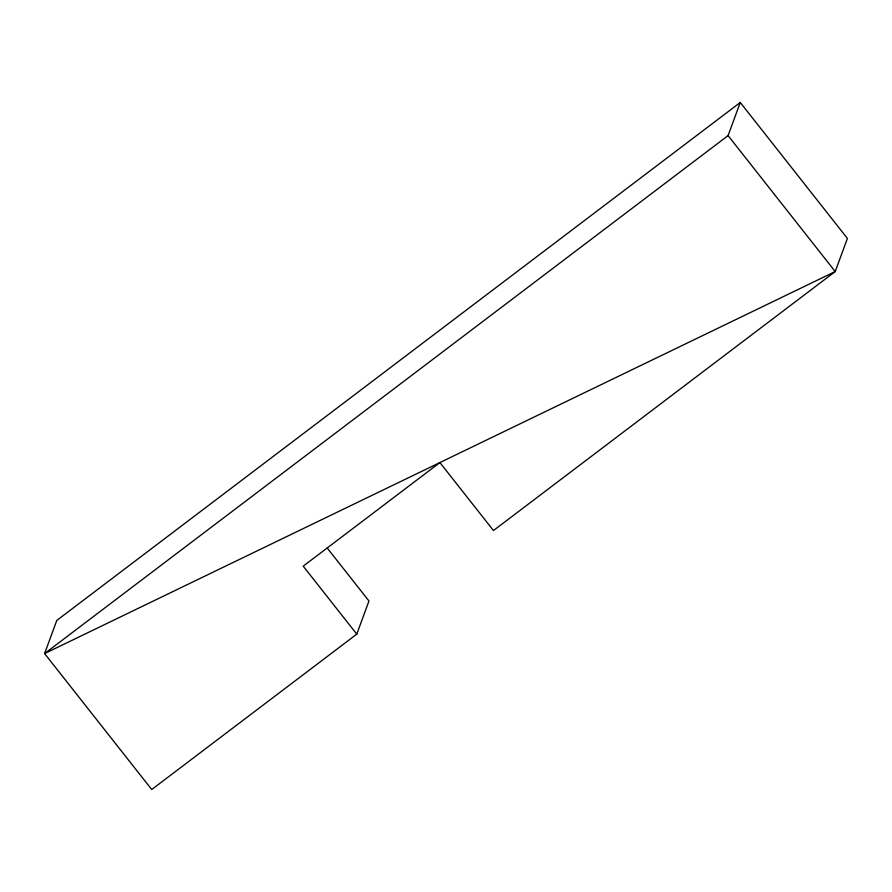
<?xml version="1.0" encoding="UTF-8"?>
<svg xmlns="http://www.w3.org/2000/svg" width="892" height="892" viewBox="0 0 892 892"><rect width="100%" height="100%" fill="white"/><g stroke="black" fill="none" stroke-linecap="round" stroke-linejoin="round"><path stroke-width="1.34" d="M356.778 634.134L303.213 566.164L439.901 462.569L493.466 530.539L835.213 271.558L847.4 238.432L740.271 102.48L56.787 620.442L44.6 653.568L151.729 789.52L356.778 634.134L368.965 600.996L327.119 547.9M728.073 135.606L835.213 271.558L44.6 653.568L728.073 135.606L740.271 102.48"/></g></svg>
